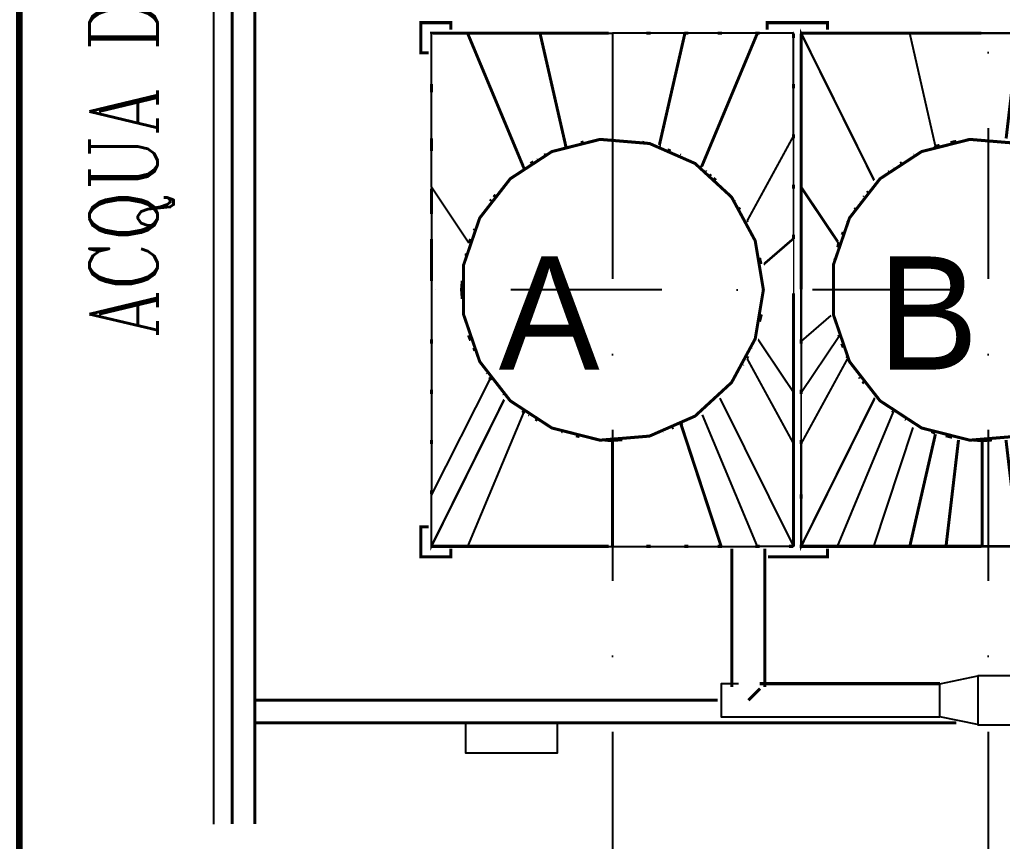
# Model space of a CAD drawing. Extents: x -57244 to 324435, y 15553 to 159369.
# Drawn here: x 126065 to 132576, y 118139 to 123583 of the extents above; entities that cross this region are included whole.
import ezdxf

# ---------------------------------------------------------------- set-up
doc = ezdxf.new("R2010")
doc.units = 0
doc.header["$LTSCALE"] = 2000
doc.header["$MEASUREMENT"] = 0
doc.linetypes.add('DASHDOT', pattern=[1, 0.5, -0.25, 0, -0.25])
doc.layers.add('AREE PDL', color=7, linetype='CONTINUOUS', lineweight=100)
doc.layers.add('BASE', color=253, linetype='CONTINUOUS')
doc.styles.add('ROMANC', font='ROMANC', dxfattribs={"height": 0.2})
doc.styles.add('TXT', font='TXT', dxfattribs={"height": 0.2})

msp = doc.modelspace()

# ---------------------------------------------------------------- linework, layer by layer
at = {"layer": 'AREE PDL'}
msp.add_line((126065, 109205), (126065, 139378), dxfattribs=at)
at = {"layer": 'BASE', "linetype": 'Continuous'}
msp.add_line((127352.6440535424, 118253.048983458), (127352.6440535424, 137622.5337172005), dxfattribs=at)
at = {"layer": 'BASE', "linetype": 'DASHDOT'}
for p, q in [((129992.8440535426, 134865.9937172001, 5658.999999999996), (129992.8440535426, 114344.8937172003, 5658.999999999996)), ((132481.2440535388, 134865.9937172001, 5658.999999999996), (132481.2440535388, 114344.8937172003, 5658.999999999996)), ((136319.1640535413, 121793.3537172002, 5658.999999999996), (128521.0640535384, 121793.3537172002, 5658.999999999996))]:
    msp.add_line(p, q, dxfattribs=at)
at = {"layer": 'BASE', "linetype": 'Continuous', "const_width": 20}
for points, elevation in [([(127622.8640535411, 118253.048983458), (127622.8640535411, 135743.3537172003), (127472.8640535411, 135743.3537172003), (127472.8640535411, 118253.048983458)], -100), ([(127472.8640535411, 118253.048983458), (127472.8640535411, 135743.3537172003), (127622.8640535411, 135743.3537172003), (127622.8640535411, 118253.048983458)], 1200), ([(128775.6240535418, 123363.3537172003), (128722.8640535418, 123363.3537172003), (128722.8640535418, 123563.3537172003), (128922.8640535418, 123563.3537172003), (128922.8640535418, 123517.2537172002)], 2809.000000002743), ([(131017.8640535411, 123517.2537172002), (131017.8640535411, 123563.3537172003), (131417.8640535411, 123563.3537172003), (131417.8640535411, 123517.2537172002)], 2808.999999999996), ([(128792.8640535411, 123489.5137172003), (128792.8640535411, 123493.3537172003), (129968.5840535411, 123493.3537172003)], 4559.000000000007), ([(130246.0240535412, 123493.3537172003), (130218.2840535412, 123493.3537172003)], 4558.999999999996), ([(130495.7240535412, 123493.3537172003), (130467.9640535412, 123493.3537172003)], 4558.999999999996), ([(130717.6640535412, 123493.3537172003), (130689.9240535412, 123493.3537172003)], 4558.999999999996), ([(130967.3440535411, 123493.3537172003), (130939.6040535411, 123493.3537172003)], 4558.999999999996), ([(131189.3040535412, 123493.3537172003), (131192.8640535411, 123493.3537172003)], 4558.999999999996), ([(131192.8640535411, 123461.7737172003), (131192.8640535411, 123489.5137172003)], 4558.999999999996), ([(131242.8640535411, 121797.1737172003), (131242.8640535411, 123489.5137172003)], 4558.999999999996), ([(131244.7840535412, 123493.3537172003), (132437.7440535411, 123493.3537172003)], 4558.999999999996), ([(128792.8640535411, 123101.1137172004), (128792.8640535411, 123156.5937172003)], 4558.999999999996), ([(131192.8640535411, 123128.8537172003), (131192.8640535411, 123156.5937172003)], 4558.999999999996), ([(128792.8640535411, 122795.9337172003), (128792.8640535411, 122712.7137172003)], 4558.999999999996), ([(129910.2840535412, 122789.9337172003), (129885.3640535411, 122783.6337172004)], 5058.999999999996), ([(131192.8640535411, 122823.6737172003), (131192.8640535411, 122795.9337172003)], 4558.999999999996), ([(129718.9040535412, 122741.4737172003), (129663.4240535412, 122727.4337172003)], 5058.999999999996), ([(129691.1640535412, 122746.1537172003), (129683.8440535411, 122744.3937172003)], 5058.999999999996), ([(129774.3840535411, 122755.5337172003), (129829.8840535411, 122769.5737172003)], 5058.999999999996), ([(129802.1240535411, 122772.7937172003), (129782.9240535412, 122768.1937172003)], 5058.999999999996), ([(130190.5440535412, 122771.1337172004), (130202.7840535412, 122768.1937172003)], 5058.999999999996), ([(130301.8640535411, 122744.3937172003), (130311.4040535412, 122740.4537172003)], 5058.999999999996), ([(132133.8440535411, 122744.3937172003), (132160.3240535412, 122750.7537172002)], 5058.999999999996), ([(132271.2840535412, 122777.3937172003), (132232.9240535412, 122768.1937172003)], 5058.999999999996), ([(129607.9240535173, 122713.3737172002), (129591.1640535173, 122709.1337172003), (129385.9840535174, 122575.0737172003)], 5058.999999884883), ([(129496.9640535412, 122658.6737172003), (129494.5840535412, 122657.2137172003)], 5058.999999999996), ([(129540.3240535412, 122684.9537172003), (129552.4440535412, 122689.9737172003)], 5058.999999999996), ([(130378.3840535411, 122712.7137172003), (130357.0040535411, 122721.5737172003)], 5058.999999999996), ([(130445.3840535411, 122684.9537172003), (130440.2240535411, 122687.0937172003)], 5058.999999999996), ([(131990.3240535412, 122684.9537172003), (131993.8640535412, 122686.4137172003)], 5058.999999999996), ([(129405.0840535412, 122602.3537172003), (129404.3440535412, 122601.7337172002)], 5058.999999999996), ([(129469.2040535412, 122641.6737172003), (129449.3240535412, 122629.4737172002)], 5058.999999999996), ([(130578.9440535412, 122603.3937172003), (130580.6440535412, 122602.3537172003)], 5058.999999999996), ([(131854.3440535412, 122601.7337172002), (131855.0840535412, 122602.3537172003), (131855.1440535412, 122602.3937172003)], 5059.000000000004), ([(131899.3240535412, 122629.4737172002), (131910.6240535411, 122636.4137172003)], 5058.999999999996), ([(129330.5040535411, 122538.8337172003), (129341.8440535412, 122546.2537172002)], 5058.999999999996), ([(130613.8640535411, 122573.9937172002), (130606.6840535412, 122580.1137172004)], 5058.999999999996), ([(130646.3440535411, 122546.2537172002), (130634.4240535412, 122556.4137172003)], 5058.999999999996), ([(130678.8240535412, 122518.4937172004), (130662.1840535412, 122532.7137172003)], 5058.999999999996), ([(131821.8440535412, 122573.9937172002), (131827.4040535412, 122578.7337172003)], 5058.999999999996), ([(128792.8640535411, 122463.0137172003), (128792.8640535411, 122296.5537172003)], 4558.999999999996), ([(131192.8640535411, 122490.7537172004), (131192.8640535411, 122463.0137172003)], 4558.999999999996), ([(129219.5240535412, 122422.9137172003), (129206.3840535411, 122407.5337172003)], 5058.999999999996), ([(131656.3840535411, 122407.5337172003), (131660.9440535412, 122412.8537172003)], 5058.999999999996), ([(131688.6840535412, 122445.3337172003), (131680.0840535412, 122435.2737172003)], 5058.999999999996), ([(129191.7840535412, 122390.4337172003), (129183.8440535411, 122381.1337172003), (129183.0240535412, 122379.7937172003)], 5059.000000000004), ([(130800.8840535411, 122382.2737172003), (130801.8640535411, 122381.1337172003), (130802.6840535411, 122379.7937172003)], 5059.000000000007), ([(130836.6840535412, 122324.2937172003), (130828.6440535412, 122337.4537172003)], 5058.999999999996), ([(131599.0240535412, 122324.2937172003), (131605.4440535412, 122334.7937172003)], 5058.999999999996), ([(131633.1840535412, 122380.0737172003), (131633.0240535412, 122379.7937172003)], 5058.999999999996), ([(130886.4440535412, 122241.0737172003), (130884.1240535411, 122246.6937172003)], 5058.999999999996), ([(131549.9640535411, 122242.7737172003), (131549.2640535411, 122241.0737172003)], 5058.999999999996), ([(129076.2640535411, 122185.5737172003), (129080.8040535412, 122196.5337172003)], 5058.999999999996), ([(131192.8640535411, 122157.8337172003), (131192.8640535411, 122130.0937172003)], 4558.999999999996), ([(131514.7840535412, 122157.8337172003), (131522.2240535411, 122175.7937172003)], 5058.999999999996), ([(128792.8640535411, 121852.6537172003), (128792.8640535411, 122130.0937172003)], 4558.999999999996), ([(129041.8040535412, 122102.3537172003), (129053.0640535412, 122129.5537172003)], 5058.999999999996), ([(131485.1440535412, 122074.6137172002), (131491.8040535412, 122102.3537172003)], 5058.999999999996), ([(129025.3240535412, 122033.6937172003), (129021.8240535412, 122019.1137172002)], 5058.999999999996), ([(129006.4840535411, 121957.9537172003), (129006.4840535411, 121935.8937172003)], 5058.999999999996), ([(130977.2040535412, 121963.6337172003), (130967.3440535411, 122004.6937172003)], 5058.999999999996), ([(131466.7240535412, 121997.9337172003), (131465.1640535412, 121991.3737172002)], 5058.999999999996), ([(129006.4840535411, 121880.4137172003), (129006.4840535411, 121713.9537172003)], 5058.999999999996), ([(128997.5840535412, 121733.3937172003), (128992.8640535411, 121793.3537172003), (128997.5840535412, 121853.3137172003)], 5059.000000000004), ([(131192.8640535411, 120093.3537172003), (131192.8640535411, 121769.4337172003)], 4558.999999999996), ([(129006.4840535411, 121628.7537172002), (129006.4840535411, 121630.7137172003)], 5058.999999999996), ([(130956.4640535412, 121575.2337172003), (130970.3440535412, 121658.4537172003)], 5058.999999999996), ([(130979.0440535412, 121630.7137172003), (130967.3440535411, 121582.0137172004)], 5058.999999999996), ([(131456.4840535411, 121628.7537172002), (131456.4840535411, 121630.7137172003)], 5058.999999999996), ([(129039.9640535412, 121491.9937172004), (129041.8040535412, 121484.3337172003), (129053.0640535412, 121457.1537172004)], 5059.000000000004), ([(129043.9240535412, 121519.7337172003), (129091.5440535412, 121381.0337172003)], 5058.999999999996), ([(130942.5640535412, 121491.9937172004), (130938.6640535412, 121468.6537172003)], 5058.999999999996), ([(128792.8640535411, 121436.5137172004), (128792.8640535411, 121464.2537172004)], 4558.999999999996), ([(131242.8640535411, 121436.5137172004), (131242.8640535411, 121464.2537172004)], 4558.999999999996), ([(131494.4840535411, 121477.8937172003), (131491.8040535412, 121484.3337172003)], 5058.999999999996), ([(131522.2240535411, 121410.9137172003), (131511.6240535411, 121436.5137172004)], 5058.999999999996), ([(129080.8040535412, 121390.1737172003), (129073.1040535411, 121408.7737172003)], 5058.999999999996), ([(130911.8640535411, 121406.9937172002), (130912.6040535411, 121408.7737172003)], 5058.999999999996), ([(129101.0640535412, 121353.2737172003), (129108.5440535412, 121331.4737172003)], 5058.999999999996), ([(129136.2840535412, 121287.9737172003), (129128.6440535412, 121297.7937172003)], 5058.999999999996), ([(130856.3840535411, 121294.5337172003), (130858.3840535411, 121297.7937172003)], 5058.999999999996), ([(130889.6240535411, 121353.2737172003), (130884.1240535411, 121340.0137172003)], 5058.999999999996), ([(131546.0840535412, 121353.2737172003), (131549.9640535411, 121343.9337172003)], 5058.999999999996), ([(131563.3840535411, 121317.4137172003), (131605.4440535412, 121263.3537172003)], 5058.999999999996), ([(131577.3240535412, 121297.7937172003), (131577.7040535412, 121297.1737172003)], 5058.999999999996), ([(129215.0240535412, 121186.8137172003), (129150.2440535411, 121270.0537172003)], 5058.999999999996), ([(129161.3240535412, 121242.3137172003), (129164.0440535412, 121237.8937172003)], 5058.999999999996), ([(131621.8240535412, 121242.3137172003), (131686.6040535411, 121159.0737172003)], 5058.999999999996), ([(129178.3240535412, 121214.5737172003), (129183.8440535411, 121205.5737172003)], 5058.999999999996), ([(131633.1840535412, 121206.6337172003), (131628.3240535412, 121214.5737172003)], 5058.999999999996), ([(131649.8640535411, 121186.8137172003), (131660.9440535412, 121173.8537172002)], 5058.999999999996), ([(128792.8640535411, 121103.5937172003), (128792.8640535411, 121131.3337172003)], 4558.999999999996), ([(129301.3840535411, 121075.8537172003), (129236.6040535411, 121159.0737172003)], 5058.999999999996), ([(129247.2440535411, 121131.3337172003), (129247.2640535411, 121131.3137172003)], 5058.999999999996), ([(129270.9440535412, 121103.5937172003), (129275.0040535411, 121098.8337172003)], 5058.999999999996), ([(131242.8640535411, 121131.3337172003), (131242.8640535411, 121103.5937172003)], 4558.999999999996), ([(131708.2040535412, 121131.3337172003), (131716.4240535412, 121120.7737172003)], 5058.999999999996), ([(129302.7440535411, 121074.0937172003), (129315.5640535411, 121057.6337172003), (129330.1440535412, 121048.1137172004)], 5059.000000000007), ([(131780.1440535412, 121048.1137172004), (131771.9040535412, 121053.4937172002)], 5058.999999999996), ([(129385.9840535411, 121011.6337172003), (129524.7040535412, 120920.9937172004)], 5058.999999999996), ([(129395.3840535411, 120992.6137172004), (129405.0840535412, 120984.3337172003)], 5058.999999999996), ([(130539.8040535412, 120956.1937172003), (130551.2040535412, 120966.6737172003)], 5058.999999999996), ([(130579.3840535411, 120992.6137172004), (130578.9440535412, 120992.2137172003)], 5058.999999999996), ([(131827.4040535412, 121017.2337172003), (131882.8840535411, 120980.9937172004)], 5058.999999999996), ([(131845.3840535411, 120992.6137172004), (131855.0840535412, 120984.3337172003), (131855.1440535412, 120984.3137172003)], 5059.000000000004), ([(129436.8440535412, 120964.8737172004), (129441.4640535412, 120962.0337172003)], 5058.999999999996), ([(129482.1040535412, 120937.1337172003), (129496.9640535412, 120928.0337172003)], 5058.999999999996), ([(130446.8440535412, 120902.3537172003), (130440.2240535411, 120899.6137172002)], 5058.999999999996), ([(131966.1040535411, 120926.6137172004), (131910.6240535411, 120962.8537172003)], 5058.999999999996), ([(131938.3640535411, 120933.2937172003), (131932.1040535412, 120937.1337172003)], 5058.999999999996), ([(131992.4640535412, 120909.3937172003), (131993.8640535412, 120908.4937172004)], 5058.999999999996), ([(129584.9440535412, 120881.6537172003), (129580.1840535412, 120884.7537172004)], 5058.999999999996), ([(129691.1640535412, 120852.2537172002), (129635.6640535412, 120866.3137172003)], 5058.999999999996), ([(129655.8440535412, 120853.8937172003), (129663.4240535412, 120850.7737172003)], 5058.999999999996), ([(129802.1240535411, 120824.1537172003), (129746.6440535412, 120838.2137172003)], 5058.999999999996), ([(130329.2640535411, 120853.6537172003), (130329.8640535411, 120853.8937172003)], 5058.999999999996), ([(130396.8440535412, 120881.6537172003), (130384.7440535411, 120876.6337172003)], 5058.999999999996), ([(132034.9440535412, 120881.6537172003), (132021.6040535412, 120890.3537172002)], 5058.999999999996), ([(132049.3440535412, 120875.5137172003), (132041.1640535412, 120877.5737172003)], 5058.999999999996), ([(132104.8240535412, 120861.4537172003), (132160.3240535412, 120847.4137172003)], 5058.999999999996), ([(132132.5640535412, 120842.8337172003), (132105.8440535412, 120853.8937172003)], 5058.999999999996), ([(132188.0640535412, 120840.3737172004), (132271.2840535412, 120819.2937172003)], 5058.999999999996), ([(128792.8640535411, 120770.6737172003), (128792.8640535411, 120798.4137172003)], 4558.999999999996), ([(129751.1040535412, 120826.1537172003), (129774.3840535411, 120820.5737172003)], 5058.999999999996), ([(129885.3640535411, 120803.0737172003), (129910.2840535412, 120796.7737172003), (130079.5640535412, 120810.7937172003)], 5059.000000000004), ([(129992.8640535411, 120793.3537172003), (129940.8440535412, 120797.4537172003)], 5058.999999999996), ([(130238.3440535411, 120823.9537172003), (130190.5440535412, 120819.9937172002)], 5058.999999999996), ([(131242.8640535411, 120798.4137172003), (131242.8640535411, 120770.6737172003)], 4558.999999999996), ([(132243.5440535412, 120815.9737172003), (132201.1040535412, 120826.1537172003)], 5058.999999999996), ([(132360.2840535412, 120796.7737172003), (132326.7840535412, 120805.2537172004)], 5058.999999999996), ([(132507.1240535421, 120798.4137172003), (132442.8640535421, 120793.3537172003), (132382.264053542, 120798.1337172003)], 5059.000000004125), ([(128792.8640535411, 120465.4937172002), (128792.8640535411, 120437.7537172002)], 4558.999999999996), ([(131242.8640535411, 120437.7537172002), (131242.8640535411, 120410.0137172003)], 4558.999999999996), ([(128922.8640535411, 120077.0937172003), (128922.8640535411, 120023.3537172002), (128722.8640535411, 120023.3537172002), (128722.8640535411, 120223.3537172002), (128775.6240535411, 120223.3537172002)], 2808.999999999996), ([(128792.8640535411, 120093.3537172003), (129032.8640535411, 120093.3537172003)], 4558.999999999996), ([(129968.5840535412, 120093.3537172003), (128792.8640535411, 120093.3537172003)], 4558.999999999996), ([(130218.2840535412, 120093.3537172003), (130246.0240535412, 120093.3537172003)], 4558.999999999996), ([(130467.9640535412, 120093.3537172003), (130495.7240535412, 120093.3537172003)], 4558.999999999996), ([(130689.9240535412, 120093.3537172003), (130717.6640535412, 120093.3537172003)], 4558.999999999996), ([(130782.8640535411, 120077.0937172003), (130782.8640535411, 119161.5537172003)], 4258.999999999996), ([(130967.3440535411, 120093.3537172003), (130939.6040535411, 120093.3537172003)], 4558.999999999996), ([(131002.8640535411, 120077.0937172003), (131002.8640535411, 119161.5537172003)], 4258.999999999996), ([(131417.8640535411, 120077.0937172003), (131417.8640535411, 120023.3537172002), (131022.8440535412, 120023.3537172002)], 2809.000000000004), ([(131161.5640535412, 120093.3537172003), (131189.3040535412, 120093.3537172003)], 4558.999999999996), ([(131242.8640535411, 120104.8337172003), (131242.8640535411, 120093.3537172003), (132437.7440535411, 120093.3537172003)], 4559.000000000004), ([(131242.8640535411, 120093.3537172003), (131482.8640535411, 120093.3537172003)], 4558.999999999996), ([(130970.6440535412, 119151.1337172003), (130970.6440535412, 119151.1337172003), (130892.8640535411, 119073.3537172002)], 4347.553333333337), ([(130967.3440535411, 119183.3537172003), (132162.8640535411, 119183.3537172003)], 4258.999999999996), ([(132271.2840535412, 118923.3537172002), (127622.8640535411, 118923.3537172002), (127622.8640535411, 119073.3537172002), (130689.9240535412, 119073.3537172002)], 1200), ([(128997.5840535412, 118923.3537172002), (127622.8640535411, 118923.3537172002), (127622.8640535411, 119073.3537172002), (130689.9240535412, 119073.3537172002)], -100), ([(132271.2840535412, 118923.3537172002), (129635.6640535412, 118923.3537172002)], -100)]:
    msp.add_lwpolyline(points, dxfattribs=dict(at, elevation=elevation))
at = {"layer": 'BASE', "linetype": 'Continuous', "extrusion": (-0.7121514132673126, 0, 0.7020259002211882), "const_width": 20, "elevation": -90264.25503787126}
msp.add_lwpolyline([(-121453.3537172003, 95382.5880778804), (-121793.3537172003, 95382.5880778804), (-122133.3537172003, 95382.5880778804), (-122473.3537172003, 95382.5880778804), (-122813.3537172003, 95382.5880778804), (-123153.3537172003, 95382.5880778804), (-123493.3537172003, 95382.5880778804), (-122518.4937172004, 96071.93586383459)], dxfattribs=at)
at = {"layer": 'BASE', "linetype": 'Continuous', "extrusion": (0.8957061638915427, 0.4446464527764692, 0), "const_width": 20, "elevation": 170271.4438698251}
msp.add_lwpolyline([(53346.46797980575, 4558.999999999953), (52258.09766451794, 5049.919999999951)], dxfattribs=at)
at = {"layer": 'BASE', "linetype": 'Continuous', "extrusion": (-0.2434224090609566, 0.3953326342642604, 0.885696132458893), "const_width": 20, "elevation": 21449.3508910809}
msp.add_lwpolyline([(-174484.085773479, -30022.92901923698), (-174473.9392469794, -30022.92901923699), (-174624.1521498992, -31099.89921947324)], dxfattribs=at)
at = {"layer": 'BASE', "linetype": 'Continuous', "extrusion": (0.9499680055955041, 0.3123472240070341, 0), "const_width": 20}
for points, elevation in [([(76936.71470846658, 4558.999999999996), (76085.73868060243, 5058.639999999996)], 161377.8910594477), ([(76171.4640096495, 4558.999999999996), (75320.48798178518, 5058.639999999996)], 163705.3126731564)]:
    msp.add_lwpolyline(points, dxfattribs=dict(at, elevation=elevation))
at = {"layer": 'BASE', "linetype": 'Continuous', "extrusion": (-0.2102818860933361, 0.5091596937435016, 0.8345884822162676), "const_width": 20, "elevation": 39448.51772190224}
msp.add_lwpolyline([(-166707.8822993948, -50581.95350389677), (-166718.2038884199, -50581.9535038969), (-166846.0672626332, -51489.60222423683)], dxfattribs=at)
at = {"layer": 'BASE', "linetype": 'Continuous', "extrusion": (-0.9931884629582374, -0.1165189986510965, 0), "const_width": 20, "elevation": -143258.3695289604}
msp.add_lwpolyline([(-106831.2972900084, 5048.559999999949), (-107533.5003723145, 4558.999999999947)], dxfattribs=at)
at = {"layer": 'BASE', "linetype": 'Continuous', "extrusion": (-0.9931851665075171, 0.1165470936121346, 0), "const_width": 20, "elevation": -114952.5573136123}
msp.add_lwpolyline([(-137127.8234594474, 5048.559999999876), (-137830.0288724145, 4558.999999999874)], dxfattribs=at)
at = {"layer": 'BASE', "linetype": 'Continuous', "extrusion": (0.1461066903970966, 0.5259840855145931, 0.8378505694970818), "const_width": 20, "elevation": 87838.25782190466}
msp.add_lwpolyline([(-92660.70290194277, -126463.4166397018), (-92696.39588758518, -125547.4973788626), (-92696.02225675146, -125547.4973788626)], dxfattribs=at)
at = {"layer": 'BASE', "linetype": 'Continuous', "extrusion": (0.9499610317735531, -0.3123684332830807, 0), "const_width": 20, "elevation": 85596.70178086302}
msp.add_lwpolyline([(158144.4462687169, 4558.999999999924), (157293.463993696, 5058.639999999923)], dxfattribs=at)
at = {"layer": 'BASE', "linetype": 'Continuous', "extrusion": (0.3120979500346294, 0.3624363290842877, 0.8781997363607486), "const_width": 20, "elevation": 89632.3108079152}
msp.add_lwpolyline([(-18649.72459783182, -155042.8396566774), (-18949.06600781076, -153997.4576936267), (-18950.01616569229, -153997.4576936265)], dxfattribs=at)
at = {"layer": 'BASE', "linetype": 'Continuous', "extrusion": (-0.8956988451341061, 0.4446611955471588, 0), "const_width": 20, "elevation": -62596.59451657416}
msp.add_lwpolyline([(-167860.8508751731, 5049.919999999998), (-168949.2300835378, 4558.999999999996)], dxfattribs=at)
at = {"layer": 'BASE', "linetype": 'Continuous', "extrusion": (-0.9227198875494125, -0.3854711521252917, 0), "const_width": 20, "elevation": -168924.9788713443}
msp.add_lwpolyline([(-62301.29887153329, 5058.999999999904), (-63266.92236358382, 4558.999999999904)], dxfattribs=at)
at = {"layer": 'BASE', "linetype": 'Continuous', "extrusion": (0, 0.5745377626304188, 0.8184780750341654), "const_width": 20, "elevation": 74683.03668848856}
msp.add_lwpolyline([(-132601.0240535412, -97605.19108397263), (-132682.8640535411, -98457.2847701362), (-132442.8640535411, -98457.2847701362), (-132202.8640535411, -98457.2847701362), (-131962.8640535411, -98457.2847701362)], dxfattribs=at)
at = {"layer": 'BASE', "linetype": 'Continuous', "extrusion": (0.9931884629582374, 0.1165189986510965, 0), "const_width": 20, "elevation": 145691.6812632079}
msp.add_lwpolyline([(107248.0288256193, 4558.999999999947), (106545.8257433133, 5048.559999999949)], dxfattribs=at)
at = {"layer": 'BASE', "linetype": 'Continuous', "extrusion": (-1, 0, 0), "const_width": 20, "elevation": -132442.8640535411}
msp.add_lwpolyline([(-122795.9337172003, 5057.16), (-123493.3537172003, 4558.999999999996)], dxfattribs=at)
at = {"layer": 'BASE', "linetype": 'Continuous', "extrusion": (0.8921652914063161, 0.4517090798399822, 0), "const_width": 20, "elevation": 170534.0111761868}
msp.add_lwpolyline([(51696.24159519094, 4558.999999999904), (50830.6844978251, 5058.999999999904)], dxfattribs=at)
at = {"layer": 'BASE', "linetype": 'Continuous', "extrusion": (0.8921559794114813, -0.4517274713810761, 0), "const_width": 20, "elevation": 61412.74505471424}
msp.add_lwpolyline([(169135.421645525, 4558.999999999973), (168269.8555137942, 5058.999999999975)], dxfattribs=at)
at = {"layer": 'BASE', "linetype": 'Continuous', "extrusion": (-0.8921708540676597, -0.4516980929251115, 0), "const_width": 20, "elevation": -172719.193124325}
msp.add_lwpolyline([(-49727.56436629161, 5058.179999999953), (-50591.68136415726, 4558.999999999953)], dxfattribs=at)
at = {"layer": 'BASE', "linetype": 'Continuous', "extrusion": (-0.8777341295330873, -0.4791479915984138, 0), "const_width": 20, "elevation": -171891.6641951704}
msp.add_lwpolyline([(-45466.23710166564, 5040.040000000001), (-46086.62997654403, 4558.999999999996)], dxfattribs=at)
at = {"layer": 'BASE', "linetype": 'Continuous', "const_width": 20}
for points, elevation in [([(129006.4840535411, 121957.9537172003), (129113.3840535411, 122269.2937172003), (129315.5640535412, 122529.0737172003), (129591.1640535412, 122709.1337172003), (129910.2840535412, 122789.9337172003), (130238.3440535412, 122762.7537172002), (130539.8040535412, 122630.5137172003), (130782.0040535411, 122407.5737172003), (130938.6640535412, 122118.0537172003), (130992.8640535412, 121793.3537172003), (130938.6640535412, 121468.6537172003), (130782.0040535411, 121179.1337172004), (130539.8040535412, 120956.1937172003), (130238.3440535412, 120823.9537172003), (129910.2840535412, 120796.7737172003), (129591.1640535412, 120877.5737172003), (129315.5640535412, 121057.6337172003), (129113.3840535411, 121317.4137172003), (129006.4840535411, 121628.7537172002)], 5659.000000000055), ([(132989.8040535412, 120956.1937172003), (133232.0040535411, 121179.1337172004), (133388.6640535412, 121468.6537172003), (133442.8640535411, 121793.3537172003), (133388.6640535412, 122118.0537172003), (133232.0040535411, 122407.5737172003), (132989.8040535412, 122630.5137172003), (132688.3440535411, 122762.7537172002), (132360.2840535412, 122789.9337172003), (132041.1640535412, 122709.1337172003), (131765.5640535412, 122529.0737172003), (131563.3840535411, 122269.2937172003), (131456.4840535411, 121957.9537172003), (131456.4840535411, 121628.7537172002), (131563.3840535411, 121317.4137172003), (131765.5640535412, 121057.6337172003), (132041.1640535412, 120877.5737172003), (132360.2840535412, 120796.7737172003), (132688.3440535411, 120823.9537172003)], 5658.999999999953)]:
    msp.add_lwpolyline(points, close=True, dxfattribs=dict(at, elevation=elevation))
at = {"layer": 'BASE', "linetype": 'Continuous', "extrusion": (0.8506640734302726, 0, 0.5257096481661866), "const_width": 20, "elevation": 113997.7664267589}
msp.add_lwpolyline([(122247.8337172003, -64503.89453815378), (122813.3537172003, -65091.17689273287), (122473.3537172003, -65091.17689273287), (122133.3537172003, -65091.17689273287)], dxfattribs=at)
at = {"layer": 'BASE', "linetype": 'Continuous', "extrusion": (-0.8777249786452345, -0.4791647544031415, 0), "const_width": 20, "elevation": -174042.9705200632}
msp.add_lwpolyline([(-44268.48664183557, 5055.93999999995), (-44909.39354740004, 4558.999999999947)], dxfattribs=at)
at = {"layer": 'BASE', "linetype": 'Continuous', "extrusion": (-0.8303493719081375, 0.5572431431357067, 0), "const_width": 20, "elevation": -40688.47568994375}
msp.add_lwpolyline([(-174388.6040008779, 5021.639999999996), (-174801.9962567318, 4558.999999999996)], dxfattribs=at)
at = {"layer": 'BASE', "linetype": 'Continuous', "extrusion": (-0.7409903103054926, 0.3074077448323479, 0.5970208023599012), "const_width": 20, "elevation": -56878.61525419744}
msp.add_lwpolyline([(-163416.1462236842, 48012.3160957623), (-163168.8575771213, 48635.58204933348), (-163175.8514315664, 48635.58204933353)], dxfattribs=at)
at = {"layer": 'BASE', "linetype": 'Continuous', "extrusion": (0.9204525344329118, 0, 0.3908543614391803), "const_width": 20, "elevation": 122538.7092513958}
msp.add_lwpolyline([(121962.3737172002, -46574.99148769007), (122133.3537172003, -47080.96000054439), (121793.3537172003, -47080.96000054439), (121453.3537172003, -47080.96000054439), (121113.3537172003, -47080.96000054439)], dxfattribs=at)
at = {"layer": 'BASE', "linetype": 'Continuous', "extrusion": (0.6540353738537159, 0.7564639646063982, 0), "const_width": 20, "elevation": 176624.5699545376}
msp.add_lwpolyline([(-17547.62689651753, 4558.999999999996), (-17818.25446052378, 5041.120000000003)], dxfattribs=at)
at = {"layer": 'BASE', "linetype": 'Continuous', "extrusion": (-0.6540696314032787, -0.7564343443260488, 0), "const_width": 20, "elevation": -178227.8350552233}
msp.add_lwpolyline([(19652.16120166006, 5020.899999999905), (19392.89216995746, 4558.999999999904)], dxfattribs=at)
at = {"layer": 'BASE', "linetype": 'Continuous', "extrusion": (0, 1, 0), "const_width": 20, "elevation": 121793.3537172003}
for points in [[(-128792.8640535411, 4558.999999999996), (-128992.8640535411, 5058.999999999996)], [(-130995.1040535411, 5053.399999999998), (-131192.8640535411, 4558.999999999996)], [(-131242.8640535411, 4558.999999999996), (-131438.9840535412, 5049.34)]]:
    msp.add_lwpolyline(points, dxfattribs=at)
at = {"layer": 'BASE', "linetype": 'Continuous', "extrusion": (0.654035373853722, -0.7564639646063932, 0), "const_width": 20, "elevation": -7639.996476706772}
msp.add_lwpolyline([(177132.5777231786, 5041.119999999919), (176861.9501591723, 4558.999999999915)], dxfattribs=at)
at = {"layer": 'BASE', "linetype": 'Continuous', "extrusion": (-0.6540287687212566, -0.7564696753241051, 0), "const_width": 20, "elevation": -177679.6863954267}
msp.add_lwpolyline([(19809.43588669396, 4558.999999999996), (19538.25515507761, 5042.099999999999)], dxfattribs=at)
at = {"layer": 'BASE', "linetype": 'Continuous', "extrusion": (-0.8303729307238773, 0.5572080364828194, 0), "const_width": 20, "elevation": -39460.77396385059}
msp.add_lwpolyline([(-172333.6693682219, 4558.999999999996), (-172780.4324866637, 5058.999999999996)], dxfattribs=at)
at = {"layer": 'BASE', "linetype": 'Continuous', "extrusion": (0.89517547905663, 0, 0.445713878733581), "const_width": 20, "elevation": 119472.6445010866}
msp.add_lwpolyline([(121464.2537172004, -53865.05429522297), (121113.3537172003, -54393.37529045215), (120773.3537172002, -54393.37529045215)], dxfattribs=at)
at = {"layer": 'BASE', "linetype": 'Continuous', "extrusion": (0.8777278550756983, -0.4791594853743524, 0), "const_width": 20, "elevation": 55175.38630070242}
msp.add_lwpolyline([(168347.5607705686, 5046.799999999947), (167718.4591682817, 4558.999999999947)], dxfattribs=at)
at = {"layer": 'BASE', "linetype": 'Continuous', "extrusion": (0.8506640734302778, 0, 0.5257096481661782), "const_width": 20, "elevation": 113997.7664267595}
msp.add_lwpolyline([(121338.8737172002, -64503.89453815256), (120773.3537172002, -65091.17689273175), (120433.3537172003, -65091.17689273175), (120093.3537172003, -65091.17689273175)], dxfattribs=at)
at = {"layer": 'BASE', "linetype": 'Continuous', "extrusion": (-0.8506705668289309, 0, 0.5256991408885365), "const_width": 20, "elevation": -109247.7791733674}
msp.add_lwpolyline([(-121113.3537172003, 72872.46799487075), (-120773.3537172002, 72872.46799487075), (-121335.8937172003, 73456.64243251756)], dxfattribs=at)
at = {"layer": 'BASE', "linetype": 'Continuous', "extrusion": (0.8921565541092613, 0.4517263363585178, 0), "const_width": 20, "elevation": 171447.4911677728}
msp.add_lwpolyline([(49026.67189145207, 5046.859999999948), (48182.13401687198, 4558.999999999947)], dxfattribs=at)
at = {"layer": 'BASE', "linetype": 'Continuous', "extrusion": (-0.8921708540676591, 0.4516980929251128, 0), "const_width": 20, "elevation": -62691.54191429852}
msp.add_lwpolyline([(-166729.2794471217, 4558.999999999996), (-167593.3964449872, 5058.18)], dxfattribs=at)
at = {"layer": 'BASE', "linetype": 'Continuous', "extrusion": (-0.7121700429351757, 0, 0.7020070013509196), "const_width": 20, "elevation": -88521.96960359612}
msp.add_lwpolyline([(-121064.6137172004, 94347.07778239649), (-120093.3537172003, 93660.2755153648), (-120433.3537172003, 93660.2755153648)], dxfattribs=at)
at = {"layer": 'BASE', "linetype": 'Continuous', "extrusion": (-0.7121694879865202, 0, 0.7020075643331898), "const_width": 20, "elevation": -90266.71080909982}
msp.add_lwpolyline([(-120773.3537172002, 95380.2640260688), (-120433.3537172003, 95380.2640260688), (-120093.3537172003, 95380.2640260688), (-121075.8537172003, 96075.01437461138)], dxfattribs=at)
at = {"layer": 'BASE', "linetype": 'Continuous', "extrusion": (0.2700623608724953, -0.4403857816492143, 0.8562281731881899), "const_width": 20, "elevation": -13683.23654335489}
msp.add_lwpolyline([(174420.143723081, 32472.01543235075), (174406.677023411, 32472.01543235057), (174210.530197184, 31504.14454067068)], dxfattribs=at)
at = {"layer": 'BASE', "linetype": 'Continuous', "extrusion": (-0.9499648473839214, 0.3123568291791343, 0), "const_width": 20, "elevation": -85292.69739891171}
msp.add_lwpolyline([(-154463.7263504528, 4558.999999999996), (-155293.5465297686, 5046.220000000001)], dxfattribs=at)
at = {"layer": 'BASE', "linetype": 'Continuous', "extrusion": (0.9749154475179272, -0.222575538168326, 0), "const_width": 20, "elevation": 99534.2489840419}
msp.add_lwpolyline([(146658.9160270494, 5048.239999999876), (145907.2610995727, 4558.999999999874)], dxfattribs=at)
at = {"layer": 'BASE', "linetype": 'Continuous', "extrusion": (-0.9931911215861899, 0.1164963347164464, 0), "const_width": 20, "elevation": -114878.9570464979}
msp.add_lwpolyline([(-134391.3857546332, 4558.999999999947), (-135101.2793336999, 5053.919999999949)], dxfattribs=at)
at = {"layer": 'BASE', "linetype": 'Continuous', "extrusion": (0.04572035050718292, -0.5806303801570749, 0.8128825322198475), "const_width": 20, "elevation": -60080.59885080594}
msp.add_lwpolyline([(139138.4159899031, 92539.33537809517), (139073.9570789597, 92539.33537809525), (139019.0073451191, 91680.85967852613)], dxfattribs=at)
at = {"layer": 'BASE', "linetype": 'Continuous', "extrusion": (0.9931878614765133, 0.1165241254664046, 0), "const_width": 20, "elevation": 143339.4727595228}
msp.add_lwpolyline([(104809.8864743761, 5053.919999999949), (104099.9905651051, 4558.999999999947)], dxfattribs=at)
at = {"layer": 'BASE', "linetype": 'Continuous', "extrusion": (-0.9749096735020903, -0.222600827743402, 0), "const_width": 20, "elevation": -153932.1372392508}
msp.add_lwpolyline([(-88036.80472583664, 4558.999999999904), (-88788.46410507697, 5048.239999999905)], dxfattribs=at)
at = {"layer": 'BASE', "linetype": 'Continuous', "extrusion": (0, -0.5552525811882048, 0.8316817727255036), "const_width": 20, "elevation": -62890.50743316818}
msp.add_lwpolyline([(131722.8640535411, 102410.8498297093), (131962.8640535411, 102410.8498297093), (132132.5640535412, 103304.6772819619)], dxfattribs=at)
at = {"layer": 'BASE', "linetype": 'Continuous', "extrusion": (0, -0.5745354575586378, 0.8184796930943902), "const_width": 20, "elevation": -65266.44100684603}
msp.add_lwpolyline([(132285.5640535412, 101774.7048252085), (132202.8640535411, 100913.2784441404), (131962.8640535411, 100913.2784441404)], dxfattribs=at)
at = {"layer": 'BASE', "linetype": 'Continuous', "extrusion": (0, -0.5812381937190818, 0.8137334712067454), "const_width": 20, "elevation": -66093.03309702095}
msp.add_lwpolyline([(132202.8640535411, 100373.8465143224), (132442.8640535411, 100373.8465143224), (132442.8640535411, 101234.0790410268)], dxfattribs=at)
at = {"layer": 'BASE', "linetype": 'Continuous', "extrusion": (0, -0.5745354575585736, 0.818479693094435), "const_width": 20, "elevation": -65266.44100683782}
msp.add_lwpolyline([(132600.1440535412, 101774.7048252133), (132682.8640535411, 100913.2784441451), (132442.8640535411, 100913.2784441451)], dxfattribs=at)
at = {"layer": 'BASE', "linetype": 'Continuous', "extrusion": (0.7069516288763684, 0.7072618314340332, 0.0003102025576647856), "const_width": 20, "elevation": 176752.3169571426}
msp.add_lwpolyline([(-8396.425789982517, 4314.19118677459), (-8286.414116510015, 4281.991185225384), (-8286.414116510015, 4281.991185225384), (-8240.86230186373, 4204.191181482148)], dxfattribs=at)
at = {"layer": 'BASE', "linetype": 'Continuous', "extrusion": (0.7071067811866397, -0.7071067811864553, 0), "const_width": 20, "elevation": 8357.655909154157}
msp.add_lwpolyline([(176908.3711451047, 4259.019999999997), (176877.5412894449, 4311.639999999999)], dxfattribs=at)
at = {"layer": 'BASE', "linetype": 'Continuous'}
for points in [[(129041.8040535398, 122102.3537172002, 5058.999999999996), (129041.8040535398, 122102.3537172002, 5058.999999999996), (128792.8640535436, 122473.3537172001, 4558.999999999996), (128792.8640535436, 122813.3537172002, 4558.999999999996), (128792.8640535436, 123153.3537172005, 4558.999999999996), (128792.8640535436, 123493.3537172002, 4558.999999999996), (129032.8640535401, 123493.3537172002, 4558.999999999996), (129272.8640535424, 123493.3537172002, 4558.999999999996), (129512.8640535389, 123493.3537172002, 4558.999999999996), (129752.8640535412, 123493.3537172002, 4558.999999999996), (129992.8640535436, 123493.3537172002, 4558.999999999996)], [(131192.8640535436, 122813.3537172002, 4558.999999999996), (131192.8640535436, 123153.3537172005, 4558.999999999996), (131192.8640535436, 123493.3537172002, 4558.999999999996), (130952.8640535412, 123493.3537172002, 4558.999999999996), (130712.8640535389, 123493.3537172002, 4558.999999999996), (130472.8640535424, 123493.3537172002, 4558.999999999996), (130232.8640535401, 123493.3537172002, 4558.999999999996), (129992.8640535436, 123493.3537172002, 4558.999999999996), (129992.8640535436, 122795.9337172002, 5057.16)], [(132124.304053541, 122740.4537172003, 5058.999999999996), (132133.8440535401, 122744.3937172005, 5058.999999999996), (131962.8640535389, 123493.3537172002, 4558.999999999996), (131722.8640535424, 123493.3537172002, 4558.999999999996), (131482.8640535401, 123493.3537172002, 4558.999999999996), (131242.8640535436, 123493.3537172002, 4558.999999999996)], [(128792.8640535436, 122473.3537172001, 4558.999999999996), (128792.8640535436, 122133.3537172003, 4558.999999999996), (128792.8640535436, 121793.3537172002, 4558.999999999996), (128792.8640535436, 121453.3537172005, 4558.999999999996), (128792.8640535436, 121113.3537172002, 4558.999999999996), (128792.8640535436, 120773.3537172001, 4558.999999999996), (128792.8640535436, 120433.3537172003, 4558.999999999996), (129183.8440535401, 121205.5737172003, 5058.999999999996), (129191.7840535388, 121196.2737172003, 5058.999999999996)], [(131438.9840535397, 121622.9337172002, 5020.900000000001), (131242.8640535436, 121453.3537172005, 4558.999999999996), (131242.8640535436, 121113.3537172002, 4558.999999999996), (131491.8040535398, 121484.3337172003, 5058.999999999996), (131489.9640535397, 121491.9937172004, 5058.999999999996)], [(130705.1240535438, 121075.8537172002, 5053.779999999999), (131192.8640535436, 120093.3537172002, 4558.999999999996), (130952.8640535412, 120093.3537172002, 4558.999999999996), (130588.7640535409, 120964.8737172005, 5048.079999999998)], [(129413.724053539, 120979.0337172004, 5058.999999999996), (129405.0840535419, 120984.3337172003, 5058.999999999996), (129032.8640535401, 120093.3537172002, 4558.999999999996), (129272.8640535424, 120093.3537172002, 4558.999999999996), (129512.8640535389, 120093.3537172002, 4558.999999999996), (129752.8640535412, 120093.3537172002, 4558.999999999996), (129992.8640535436, 120093.3537172002, 4558.999999999996), (130232.8640535401, 120093.3537172002, 4558.999999999996), (130472.8640535424, 120093.3537172002, 4558.999999999996), (130712.8640535389, 120093.3537172002, 4558.999999999996), (130952.8640535412, 120093.3537172002, 4558.999999999996)], [(131982.0640535428, 120881.6537172004, 5046.220000000001), (131722.8640535424, 120093.3537172002, 4558.999999999996), (131482.8640535401, 120093.3537172002, 4558.999999999996), (131855.0840535419, 120984.3337172003, 5058.999999999996)], [(132410.3840535434, 118911.8737172002, 4258.999999999996), (132162.8640535389, 118963.3537172002, 4258.999999999996), (132162.8640535389, 118995.5737172002, 4336.799999999999), (132162.8640535389, 119073.3537172001, 4369), (132162.8640535389, 119151.1337172005, 4336.799999999999), (132162.8640535389, 119183.3537172003, 4258.999999999996), (132412.8640535389, 119235.3537172003, 4258.999999999996)], [(133270.0440535423, 119235.3337172002, 4258.999999999996), (132412.8640535389, 119235.3337172002, 4258.999999999996), (132412.8640535389, 119187.8937172003, 4373.539999999997), (132412.8640535389, 119073.3537172001, 4420.979999999996), (132412.8640535389, 118958.8137172004, 4373.539999999997), (132412.8640535389, 118911.3737172005, 4258.999999999996), (136682.4840535395, 118911.3737172005, 4258.999999999996)], [(130828.6440535434, 119183.3537172003, 4258.999999999996), (130712.8640535389, 119183.3537172003, 4258.999999999996), (130712.8640535389, 119151.1337172005, 4336.799999999999), (130712.8640535389, 119073.3537172001, 4369), (130712.8640535389, 118995.5737172002, 4336.799999999999), (130712.8640535389, 118963.3537172002, 4258.999999999996), (132162.8640535389, 118963.3537172002, 4258.999999999996)], [(129018.0840535424, 118911.8737172002, 50), (129018.0840535424, 118724.3537172003, 50), (129058.9040535429, 118724.3537172003, 202.4000000000015), (129170.464053539, 118724.3537172003, 313.9599999999991), (129322.8640535424, 118724.3537172003, 354.7799999999988), (129475.244053539, 118724.3537172003, 313.9599999999991), (129586.804053541, 118724.3537172003, 202.4000000000015), (129627.6440535424, 118724.3537172003, 50), (129627.6440535424, 118911.8737172002, 50)]]:
    msp.add_polyline3d(points, dxfattribs=at)

# ---------------------------------------------------------------- texts
at = {"layer": 'BASE', "linetype": 'Continuous', "style": 'ROMANC', "width": 0.8}
msp.add_text('ACQUA DAI POZZI', height=450, rotation=90, dxfattribs=at).set_placement((126977.6098259614, 121478.5036655754))
at = {"layer": 'BASE', "color": 7, "linetype": 'Continuous', "style": 'TXT'}
for s, p in [('A', (129238.8240535438, 121264.3737172004, 33950)), ('B', (131748.7840535395, 121264.3737172004, 33950))]:
    msp.add_text(s, height=750, dxfattribs=at).set_placement(p)

doc.saveas('drawing.dxf')
